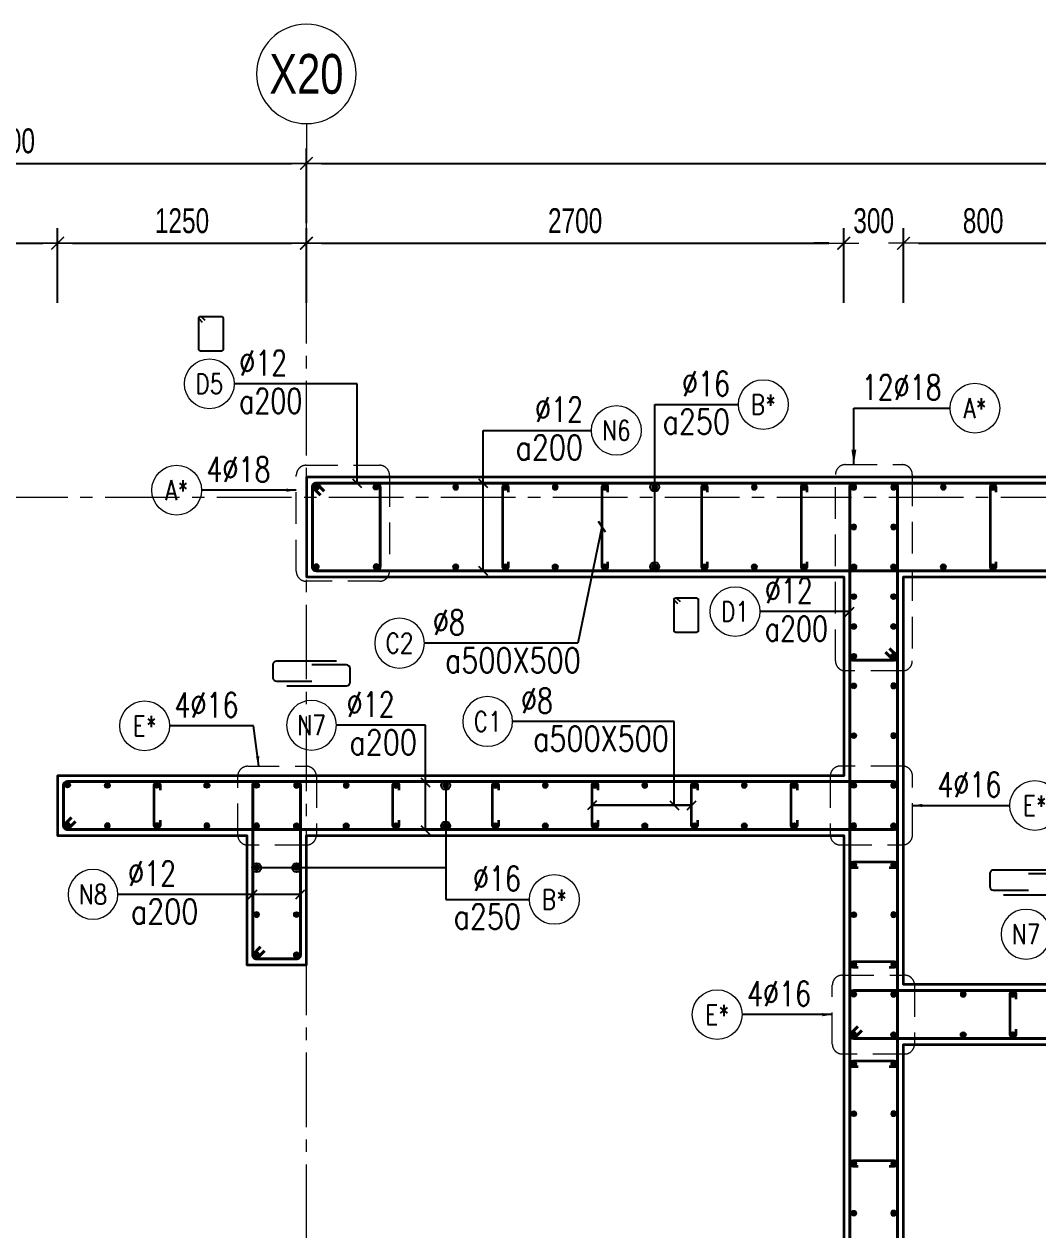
# Model space of a CAD drawing. Header units: millimetres. Extents: x 944027 to 981803, y -83026 to 82675.
# Drawn here: x 948453 to 953547, y 28017 to 34076 of the extents above; entities that cross this region are included whole.
import ezdxf
from ezdxf.enums import TextEntityAlignment as Align

# ---------------------------------------------------------------- set-up
doc = ezdxf.new("R2010")
doc.units = ezdxf.units.MM
doc.header["$MEASUREMENT"] = 0
for name, pattern in [('HIDDEN2', [4.7625, 3.175, -1.5875]), ('HT_Dim Grid$0$CENTER2', [1.125, 0.75, -0.125, 0.125, -0.125]), ('HT_Grid$0$CENTER2', [1.125, 0.75, -0.125, 0.125, -0.125])]:
    doc.linetypes.add(name, pattern=pattern)
doc.layers.get('0').update_dxf_attribs({"lineweight": 20})
doc.layers.get('Defpoints').update_dxf_attribs({"color": 151, "lineweight": 9})
for name, color, linetype, lineweight in [('HT_Dim Grid$0$NDC_S_AXIS', 5, 'HT_Dim Grid$0$CENTER2', 13), ('HT_Dim Grid$0$NDC_S_SYMBOL', 1, 'Continuous', 15), ('HT_Dim Grid$0$NDC_S_TEXT SYMBOL', 7, 'Continuous', 20), ('HT_Grid$0$NDC_S_AXIS', 5, 'HT_Grid$0$CENTER2', 13), ('KC-LEADER', 153, 'Continuous', 18), ('KC-THEP', 6, 'Continuous', 40), ('NDC_S_DIM', 1, 'Continuous', 15), ('NDC_S_HIDDEN', 8, 'HIDDEN2', 13), ('NDC_S_LEADER', 1, 'Continuous', 15), ('NDC_S_REBAR', 4, 'Continuous', 35), ('NDC_S_STIRRUP', 4, 'Continuous', 40), ('NDC_S_VN TEXT', 7, 'Continuous', 20), ('NDC_S_WALL', 6, 'Continuous', 35)]:
    doc.layers.add(name, color=color, linetype=linetype, lineweight=lineweight)
doc.layers.add('Leader', color=6, linetype='Continuous')
doc.layers.add('Ligature', color=1, linetype='Continuous')
doc.styles.add('HT_Dim Grid$0$NDC_ANNO', font='', dxfattribs={"width": 0.8})
doc.styles.add('NDC_ARIAL', font='arial.ttf', dxfattribs={"width": 0.85})
doc.styles.add('NDC_DIM', font='', dxfattribs={"width": 0.75})
doc.styles.add('NDC_EN TXT', font='romans.shx', dxfattribs={"width": 0.8})
doc.styles.get('HT_Dim Grid$0$NDC_ANNO').set_extended_font_data('Dotum')
doc.styles.get('NDC_DIM').set_extended_font_data('Dotum')
doc.dimstyles.new('NDC_1-50', dxfattribs={"dimscale": 50, "dimtxt": 2.5, "dimasz": 1, "dimexe": 1.5, "dimexo": 0, "dimgap": 0.8, "dimtad": 1, "dimdec": 0, "dimdsep": 46, "dimtxsty": 'NDC_ARIAL', "dimblk": 'DIMMARK', "dimcen": 49999.938995, "dimdle": 1.5, "dimclrd": 1, "dimclre": 1, "dimclrt": 3, "dimadec": 0, "dimazin": 0, "dimtfac": 1, "dimtdec": 0, "dimtix": 1, "dimtmove": 2, "dimatfit": 3, "dimfxl": 1, "dimarcsym": 0})
doc.dimstyles.new('NDC_dim_30', dxfattribs={"dimscale": 30, "dimtxt": 2.5, "dimasz": 1.5, "dimexe": 1.5, "dimexo": 2.5, "dimgap": 1, "dimtad": 1, "dimdec": 0, "dimzin": 0, "dimdsep": 46, "dimtxsty": 'NDC_DIM', "dimblk": 'DIMMARK', "dimcen": 0.09, "dimdle": 1.2, "dimclrd": 1, "dimclre": 1, "dimclrt": 3, "dimadec": 0, "dimazin": 0, "dimtfac": 1, "dimtdec": 0, "dimtix": 1, "dimtofl": 0, "dimtmove": 0, "dimatfit": 3, "dimfxl": 6, "dimfxlon": 1, "dimtolj": 1, "dimtzin": 0, "dimarcsym": 0})
doc.dimstyles.new('NDC_dim_50', dxfattribs={"dimscale": 50, "dimtxt": 2.5, "dimasz": 1.5, "dimexe": 1.5, "dimexo": 2.5, "dimgap": 1, "dimtad": 1, "dimdec": 0, "dimzin": 0, "dimdsep": 46, "dimtxsty": 'NDC_DIM', "dimblk": 'DIMMARK', "dimcen": 0.09, "dimdle": 1.2, "dimclrd": 1, "dimclre": 1, "dimclrt": 3, "dimadec": 0, "dimazin": 0, "dimtfac": 1, "dimtdec": 0, "dimtix": 1, "dimtofl": 0, "dimtmove": 0, "dimatfit": 3, "dimfxl": 6, "dimfxlon": 1, "dimtolj": 1, "dimtzin": 0, "dimarcsym": 0})

# ---------------------------------------------------------------- blocks, each defined once
blk = doc.blocks.new('THEP')
at = {"layer": 'KC-LEADER', "color": 6}
blk.add_circle((0, 0), 14, dxfattribs=at)
at = {"layer": 'KC-THEP'}
for p, q in [((-14, 0), (14, 0)), ((9.9, 9.9), (-9.9, -9.9)), ((-9.9, 9.9), (9.9, -9.9)), ((0, 14), (0, -14))]:
    blk.add_line(p, q, dxfattribs=at)
blk = doc.blocks.new('DIMMARK')
at = {"layer": 'NDC_S_DIM', "color": 1}
blk.add_line((-1.5, 0), (1, 0), dxfattribs=at)
at = {"layer": 'NDC_S_DIM', "color": 2, "const_width": 0.1}
blk.add_lwpolyline([(-0.424, -0.424), (0.424, 0.424)], dxfattribs=at)
blk = doc.blocks.new('*U11')
blk.add_circle((-2.5, 0), 2.5)
at = {"layer": 'NDC_S_VN TEXT', "color": 3, "style": 'NDC_EN TXT', "width": 0.75}
for tag, p in [('DK1', (0.5, 0.85)), ('KC1', (0.5, -2.97))]:
    blk.add_attdef(tag, p, '', height=2.5, dxfattribs=at)
at = {"layer": 'NDC_S_VN TEXT', "color": 7, "style": 'NDC_EN TXT', "width": 0.8}
blk.add_attdef('SH2', text='', height=2, dxfattribs=at).set_placement((-2.5, 0), align=Align.MIDDLE)
blk = doc.blocks.new('*U13')
blk.add_circle((-2.5, 0), 2.5)
at = {"layer": 'NDC_S_VN TEXT', "color": 3, "style": 'NDC_EN TXT', "width": 0.75}
blk.add_attdef('DK1', (0.5, 0.85), '', height=2.5, dxfattribs=at)
at = {"layer": 'NDC_S_VN TEXT', "color": 7, "style": 'NDC_EN TXT', "width": 0.8}
blk.add_attdef('SH2', text='', height=2, dxfattribs=at).set_placement((-2.5, 0), align=Align.MIDDLE)
blk = doc.blocks.new('*U10')
blk.add_circle((2.5, 0), 2.5)
at = {"layer": 'NDC_S_VN TEXT', "color": 3, "style": 'NDC_EN TXT'}
for tag, width, p in [('DK2', 0.75, (-0.85, 0.85)), ('KC2', 0.8, (-0.85, -2.97))]:
    blk.add_attdef(tag, text='', height=2.5, dxfattribs=dict(at, width=width)).set_placement(p, align=Align.RIGHT)
at = {"layer": 'NDC_S_VN TEXT', "color": 7, "style": 'NDC_EN TXT', "width": 0.8}
blk.add_attdef('SH3', text='', height=2, dxfattribs=at).set_placement((2.5, 0), align=Align.MIDDLE)
blk = doc.blocks.new('*U9')
blk.add_circle((2.5, 0), 2.5)
at = {"layer": 'NDC_S_VN TEXT', "color": 3, "style": 'NDC_EN TXT', "width": 0.75}
blk.add_attdef('DK2', text='', height=2.5, dxfattribs=at).set_placement((-0.85, 0.85), align=Align.RIGHT)
at = {"layer": 'NDC_S_VN TEXT', "color": 7, "style": 'NDC_EN TXT', "width": 0.8}
blk.add_attdef('SH3', text='', height=2, dxfattribs=at).set_placement((2.5, 0), align=Align.MIDDLE)
blk = doc.blocks.new('A$C72321851')
at = {"layer": 'Ligature'}
for points in [[(-60.9, -129.3), (-60.9, 170.9, -0.414214), (-43.3, 188.5), (25.8, 188.5, -0.414214), (43.4, 170.9), (43.4, -4.3)], [(-39.7, -4.3), (-39.7, -179.5, 0.414214), (-22.1, -197.1), (47, -197.1, 0.414214), (64.6, -179.5), (64.6, 120.7)]]:
    blk.add_lwpolyline(points, format="xyb", dxfattribs=at)
blk = doc.blocks.new('*D224')
at = {"layer": 'Defpoints', "color": 0, "ltscale": 200, "transparency": 16777216}
for p in [(948621.5, 32975.1), (947171.5, 31799.3), (948621.5, 31799.3)]:
    blk.add_point(p, dxfattribs=at)
at = {"layer": 'NDC_S_DIM', "color": 1, "lineweight": -2, "ltscale": 200, "transparency": 16777216}
for p, q in [((947171.5, 32675.1), (947171.5, 33050.1)), ((948621.5, 32675.1), (948621.5, 33050.1)), ((947246.5, 32975.1), (948546.5, 32975.1))]:
    blk.add_line(p, q, dxfattribs=at)
at = {"layer": 'NDC_S_DIM', "color": 1, "lineweight": -2, "ltscale": 200, "transparency": 16777216, "xscale": 75, "yscale": 75, "zscale": 75, "rotation": 180}
blk.add_blockref('DIMMARK', (947171.5, 32975.1), dxfattribs=at)
at = {"layer": 'NDC_S_DIM', "color": 1, "lineweight": -2, "ltscale": 200, "transparency": 16777216, "xscale": 75, "yscale": 75, "zscale": 75}
blk.add_blockref('DIMMARK', (948621.5, 32975.1), dxfattribs=at)
at = {"layer": 'NDC_S_DIM', "color": 3, "ltscale": 200, "transparency": 16777216, "insert": (947896.5, 33087.6), "char_height": 125, "attachment_point": 5, "style": 'NDC_DIM'}
blk.add_mtext('\\A1;1450', dxfattribs=at)
blk = doc.blocks.new('*D225')
at = {"layer": 'Defpoints', "color": 0, "ltscale": 200, "transparency": 16777216}
for p in [(952871.5, 32975.1), (952571.5, 31299.3), (952871.5, 31299.3)]:
    blk.add_point(p, dxfattribs=at)
at = {"layer": 'NDC_S_DIM', "color": 1, "lineweight": -2, "ltscale": 200, "transparency": 16777216}
for p, q in [((952571.5, 32675.1), (952571.5, 33050.1)), ((952871.5, 32675.1), (952871.5, 33050.1)), ((952496.5, 32975.1), (952421.5, 32975.1)), ((952946.5, 32975.1), (953021.5, 32975.1))]:
    blk.add_line(p, q, dxfattribs=at)
at = {"layer": 'NDC_S_DIM', "color": 1, "lineweight": -2, "ltscale": 200, "transparency": 16777216, "xscale": 75, "yscale": 75, "zscale": 75}
blk.add_blockref('DIMMARK', (952571.5, 32975.1), dxfattribs=at)
at = {"layer": 'NDC_S_DIM', "color": 1, "lineweight": -2, "ltscale": 200, "transparency": 16777216, "xscale": 75, "yscale": 75, "zscale": 75, "rotation": 180}
blk.add_blockref('DIMMARK', (952871.5, 32975.1), dxfattribs=at)
at = {"layer": 'NDC_S_DIM', "color": 3, "ltscale": 200, "transparency": 16777216, "insert": (952721.5, 33087.6), "char_height": 125, "attachment_point": 5, "style": 'NDC_DIM'}
blk.add_mtext('\\A1;300', dxfattribs=at)
blk = doc.blocks.new('*D226')
at = {"layer": 'Defpoints', "color": 0, "ltscale": 200, "transparency": 16777216}
for p in [(953671.5, 32975.1), (953671.5, 31549.3), (952871.5, 31299.3)]:
    blk.add_point(p, dxfattribs=at)
at = {"layer": 'NDC_S_DIM', "color": 1, "lineweight": -2, "ltscale": 200, "transparency": 16777216}
for p, q in [((952871.5, 32675.1), (952871.5, 33050.1)), ((953671.5, 32675.1), (953671.5, 33050.1)), ((952946.5, 32975.1), (953596.5, 32975.1))]:
    blk.add_line(p, q, dxfattribs=at)
at = {"layer": 'NDC_S_DIM', "color": 1, "lineweight": -2, "ltscale": 200, "transparency": 16777216, "xscale": 75, "yscale": 75, "zscale": 75, "rotation": 180}
blk.add_blockref('DIMMARK', (952871.5, 32975.1), dxfattribs=at)
at = {"layer": 'NDC_S_DIM', "color": 1, "lineweight": -2, "ltscale": 200, "transparency": 16777216, "xscale": 75, "yscale": 75, "zscale": 75}
blk.add_blockref('DIMMARK', (953671.5, 32975.1), dxfattribs=at)
at = {"layer": 'NDC_S_DIM', "color": 3, "ltscale": 200, "transparency": 16777216, "insert": (953271.5, 33087.6), "char_height": 125, "attachment_point": 5, "style": 'NDC_DIM'}
blk.add_mtext('\\A1;800', dxfattribs=at)
blk = doc.blocks.new('*D247')
at = {"layer": 'Defpoints', "color": 0, "ltscale": 200, "transparency": 16777216}
for p in [(949871.5, 33376.2), (946871.5, 32675.1), (949871.5, 32675.1)]:
    blk.add_point(p, dxfattribs=at)
at = {"layer": 'NDC_S_DIM', "color": 1, "lineweight": -2, "ltscale": 200, "transparency": 16777216}
for p, q in [((946871.5, 33076.2), (946871.5, 33451.2)), ((949871.5, 33076.2), (949871.5, 33451.2)), ((946946.5, 33376.2), (949796.5, 33376.2))]:
    blk.add_line(p, q, dxfattribs=at)
at = {"layer": 'NDC_S_DIM', "color": 1, "lineweight": -2, "ltscale": 200, "transparency": 16777216, "xscale": 75, "yscale": 75, "zscale": 75, "rotation": 180}
blk.add_blockref('DIMMARK', (946871.5, 33376.2), dxfattribs=at)
at = {"layer": 'NDC_S_DIM', "color": 1, "lineweight": -2, "ltscale": 200, "transparency": 16777216, "xscale": 75, "yscale": 75, "zscale": 75}
blk.add_blockref('DIMMARK', (949871.5, 33376.2), dxfattribs=at)
at = {"layer": 'NDC_S_DIM', "color": 3, "ltscale": 200, "transparency": 16777216, "insert": (948371.5, 33488.8), "char_height": 125, "attachment_point": 5, "style": 'NDC_DIM'}
blk.add_mtext('\\A1;3000', dxfattribs=at)
blk = doc.blocks.new('*U21')
at = {"layer": 'HT_Dim Grid$0$NDC_S_SYMBOL'}
blk.add_line((0, 5), (0, 9), dxfattribs=at)
blk.add_circle((0, 0), 5, dxfattribs=at)
at = {"layer": 'HT_Dim Grid$0$NDC_S_TEXT SYMBOL', "color": 7, "style": 'HT_Dim Grid$0$NDC_ANNO', "width": 0.8}
blk.add_attdef('GRID', text='', height=4, dxfattribs=at).set_placement((0, 0), align=Align.MIDDLE)
blk = doc.blocks.new('*D237')
at = {"layer": 'Defpoints', "color": 0, "ltscale": 200, "transparency": 16777216}
for p in [(949871.5, 32975.1), (949871.5, 32401.8), (948621.5, 31799.3)]:
    blk.add_point(p, dxfattribs=at)
at = {"layer": 'NDC_S_DIM', "color": 1, "lineweight": -2, "ltscale": 200, "transparency": 16777216}
for p, q in [((948621.5, 32675.1), (948621.5, 33050.1)), ((949871.5, 32675.1), (949871.5, 33050.1)), ((948696.5, 32975.1), (949796.5, 32975.1))]:
    blk.add_line(p, q, dxfattribs=at)
at = {"layer": 'NDC_S_DIM', "color": 1, "lineweight": -2, "ltscale": 200, "transparency": 16777216, "xscale": 75, "yscale": 75, "zscale": 75, "rotation": 180}
blk.add_blockref('DIMMARK', (948621.5, 32975.1), dxfattribs=at)
at = {"layer": 'NDC_S_DIM', "color": 1, "lineweight": -2, "ltscale": 200, "transparency": 16777216, "xscale": 75, "yscale": 75, "zscale": 75}
blk.add_blockref('DIMMARK', (949871.5, 32975.1), dxfattribs=at)
at = {"layer": 'NDC_S_DIM', "color": 3, "ltscale": 200, "transparency": 16777216, "insert": (949246.5, 33087.6), "char_height": 125, "attachment_point": 5, "style": 'NDC_DIM'}
blk.add_mtext('\\A1;1250', dxfattribs=at)
blk = doc.blocks.new('*D238')
at = {"layer": 'Defpoints', "color": 0, "ltscale": 200, "transparency": 16777216}
for p in [(952571.5, 32975.1), (952571.5, 32675.1), (949871.5, 32401.8)]:
    blk.add_point(p, dxfattribs=at)
at = {"layer": 'NDC_S_DIM', "color": 1, "lineweight": -2, "ltscale": 200, "transparency": 16777216}
for p, q in [((949871.5, 32675.1), (949871.5, 33050.1)), ((952571.5, 32800.1), (952571.5, 33050.1)), ((949946.5, 32975.1), (952496.5, 32975.1))]:
    blk.add_line(p, q, dxfattribs=at)
at = {"layer": 'NDC_S_DIM', "color": 1, "lineweight": -2, "ltscale": 200, "transparency": 16777216, "xscale": 75, "yscale": 75, "zscale": 75, "rotation": 180}
blk.add_blockref('DIMMARK', (949871.5, 32975.1), dxfattribs=at)
at = {"layer": 'NDC_S_DIM', "color": 1, "lineweight": -2, "ltscale": 200, "transparency": 16777216, "xscale": 75, "yscale": 75, "zscale": 75}
blk.add_blockref('DIMMARK', (952571.5, 32975.1), dxfattribs=at)
at = {"layer": 'NDC_S_DIM', "color": 3, "ltscale": 200, "transparency": 16777216, "insert": (951221.5, 33087.6), "char_height": 125, "attachment_point": 5, "style": 'NDC_DIM'}
blk.add_mtext('\\A1;2700', dxfattribs=at)
blk = doc.blocks.new('*D239')
at = {"layer": 'Defpoints', "color": 0, "ltscale": 200, "transparency": 16777216}
for p in [(958671.5, 33376.2), (949871.5, 32675.1), (958671.5, 31799.3)]:
    blk.add_point(p, dxfattribs=at)
at = {"layer": 'NDC_S_DIM', "color": 1, "lineweight": -2, "ltscale": 200, "transparency": 16777216}
for p, q in [((949871.5, 33076.2), (949871.5, 33451.2)), ((958671.5, 33076.2), (958671.5, 33451.2)), ((949946.5, 33376.2), (958596.5, 33376.2))]:
    blk.add_line(p, q, dxfattribs=at)
at = {"layer": 'NDC_S_DIM', "color": 1, "lineweight": -2, "ltscale": 200, "transparency": 16777216, "xscale": 75, "yscale": 75, "zscale": 75, "rotation": 180}
blk.add_blockref('DIMMARK', (949871.5, 33376.2), dxfattribs=at)
at = {"layer": 'NDC_S_DIM', "color": 1, "lineweight": -2, "ltscale": 200, "transparency": 16777216, "xscale": 75, "yscale": 75, "zscale": 75}
blk.add_blockref('DIMMARK', (958671.5, 33376.2), dxfattribs=at)
at = {"layer": 'NDC_S_DIM', "color": 3, "ltscale": 200, "transparency": 16777216, "insert": (954271.5, 33488.8), "char_height": 125, "attachment_point": 5, "style": 'NDC_DIM'}
blk.add_mtext('\\A1;8800', dxfattribs=at)

msp = doc.modelspace()

# ---------------------------------------------------------------- linework, layer by layer
at = {"layer": 'HT_Grid$0$NDC_S_AXIS', "ltscale": 500}
for p, q in [((949871.5, 21221.1), (949871.5, 33376.2)), ((944922.1, 31699.3), (960215.5, 31699.3))]:
    msp.add_line(p, q, dxfattribs=at)
at = {"layer": 'Ligature'}
for points in [[(949349.8, 32576.8), (949333.9, 32592.8, -0.668179), (949339.7, 32606.7), (949444.3, 32606.7, -0.414214), (949452.5, 32598.5), (949452.5, 32441.4, -0.414214), (949444.3, 32433.3), (949339.7, 32433.3, -0.414214), (949331.5, 32441.4), (949331.5, 32598.5, -0.668179), (949345.4, 32604.3), (949361.4, 32588.4)], [(951737, 31162.9), (951721, 31178.9, -0.668179), (951726.8, 31192.8), (951831.4, 31192.8, -0.414214), (951839.6, 31184.6), (951839.6, 31027.5, -0.414214), (951831.4, 31019.4), (951726.8, 31019.4, -0.414214), (951718.6, 31027.5), (951718.6, 31184.6, -0.668179), (951732.5, 31190.4), (951748.5, 31174.4)]]:
    msp.add_lwpolyline(points, format="xyb", dxfattribs=at)
at = {"layer": 'NDC_S_HIDDEN', "ltscale": 50}
for points in [[(949870.5, 31859.2), (950239, 31859.2, -0.414214), (950289, 31809.2), (950289, 31326.5, -0.414214), (950239, 31276.5), (949870.5, 31276.5, -0.414214), (949820.5, 31326.5), (949820.5, 31809.2, -0.414214)], [(952579.6, 31862.4), (952865.7, 31862.4, -0.414214), (952915.7, 31812.4), (952915.7, 30875.9, -0.414214), (952865.7, 30825.9), (952579.6, 30825.9, -0.414214), (952529.6, 30875.9), (952529.6, 31812.4, -0.414214)], [(949576.5, 30346.6), (949871.5, 30346.6, -0.414214), (949921.5, 30296.6), (949921.5, 30000.7, -0.414214), (949871.5, 29950.7), (949576.5, 29950.7, -0.414214), (949526.5, 30000.7), (949526.5, 30296.6, -0.414214)], [(952866.4, 30347.6), (952553.4, 30347.4, 0.414214), (952503.4, 30297.3), (952503.7, 30001.5, 0.414214), (952553.7, 29951.5), (952866.7, 29951.7, 0.414214), (952916.7, 30001.8), (952916.5, 30297.7, 0.414214)], [(952563.8, 29296.6), (952876.8, 29296.6, -0.414214), (952926.8, 29246.6), (952926.8, 28950.7, -0.414214), (952876.8, 28900.7), (952563.8, 28900.7, -0.414214), (952513.8, 28950.7), (952513.8, 29246.6, -0.414214)]]:
    msp.add_lwpolyline(points, format="xyb", close=True, dxfattribs=at)
at = {"layer": 'NDC_S_REBAR'}
for points in [[(950886.6, 31724.3), (950886.6, 31749.3, 1), (950856.6, 31749.3), (950856.6, 31349.3, 1), (950886.6, 31349.3), (950886.6, 31374.3)], [(951386.6, 31724.3), (951386.6, 31749.3, 1), (951356.6, 31749.3), (951356.6, 31349.3, 1), (951386.6, 31349.3), (951386.6, 31374.3)], [(951886.6, 31724.3), (951886.6, 31749.3, 1), (951856.6, 31749.3), (951856.6, 31349.3, 1), (951886.6, 31349.3), (951886.6, 31374.3)], [(952386.6, 31724.3), (952386.6, 31749.3, 1), (952356.6, 31749.3), (952356.6, 31349.3, 1), (952386.6, 31349.3), (952386.6, 31374.3)], [(953336.5, 31724.3), (953336.5, 31749.3, 1), (953306.5, 31749.3), (953306.5, 31349.3, 1), (953336.5, 31349.3), (953336.5, 31374.3)], [(949136.5, 30075.9), (949136.5, 30050.9, -1), (949106.5, 30050.9), (949106.5, 30250.9, -1), (949136.5, 30250.9), (949136.5, 30225.9)], [(950336.5, 30075.9), (950336.5, 30050.9, -1), (950306.5, 30050.9), (950306.5, 30250.9, -1), (950336.5, 30250.9), (950336.5, 30225.9)], [(950836.5, 30075.9), (950836.5, 30050.9, -1), (950806.5, 30050.9), (950806.5, 30250.9, -1), (950836.5, 30250.9), (950836.5, 30225.9)], [(951336.5, 30075.9), (951336.5, 30050.9, -1), (951306.5, 30050.9), (951306.5, 30250.9, -1), (951336.5, 30250.9), (951336.5, 30225.9)], [(951836.5, 30075.9), (951836.5, 30050.9, -1), (951806.5, 30050.9), (951806.5, 30250.9, -1), (951836.5, 30250.9), (951836.5, 30225.9)], [(952336.5, 30075.9), (952336.5, 30050.9, -1), (952306.5, 30050.9), (952306.5, 30250.9, -1), (952336.5, 30250.9), (952336.5, 30225.9)], [(952643, 29835.6), (952618, 29835.6, -1), (952618, 29865.6), (952825, 29865.6, -1), (952825, 29835.6), (952800, 29835.6)], [(952643, 29335.6), (952618, 29335.6, -1), (952618, 29365.6), (952825.1, 29365.6, -1), (952825.1, 29335.6), (952800.1, 29335.6)], [(953436.5, 29025.9), (953436.5, 29000.9, -1), (953406.5, 29000.9), (953406.5, 29200.9, -1), (953436.5, 29200.9), (953436.5, 29175.9)], [(952643, 28835.6), (952618, 28835.6, -1), (952618, 28865.6), (952825.1, 28865.6, -1), (952825.1, 28835.6), (952800.1, 28835.6)], [(952643, 28335.6), (952618, 28335.6, -1), (952618, 28365.6), (952825.1, 28365.6, -1), (952825.1, 28335.6), (952800.1, 28335.6)]]:
    msp.add_lwpolyline(points, format="xyb", dxfattribs=at)
at = {"layer": 'NDC_S_STIRRUP'}
for points in [[(949961.5, 31729.3), (949921.5, 31769.3, 0.414214), (949901.5, 31749.3), (949901.5, 31349.3, 0.414214), (949921.5, 31329.3), (954021.5, 31329.3, 0.414214), (954041.5, 31349.3), (954041.5, 31749.3, 0.414214), (954021.5, 31769.3), (949921.5, 31769.3, 0.414214), (949901.5, 31749.3), (949941.5, 31709.3)], [(949961.5, 31729.3), (949921.5, 31769.3, 0.414214), (949901.5, 31749.3), (949901.5, 31349.3, 0.414214), (949921.5, 31329.3), (950221.5, 31329.3, 0.414214), (950241.5, 31349.3), (950241.5, 31749.3, 0.414214), (950221.5, 31769.3), (949921.5, 31769.3, 0.414214), (949901.5, 31749.3), (949941.5, 31709.3)], [(952801.5, 22689.3), (952841.5, 22649.3, -0.414214), (952821.5, 22629.3), (952621.5, 22629.3, -0.414214), (952601.5, 22649.3), (952601.5, 31749.3, -0.414214), (952621.5, 31769.3), (952821.5, 31769.3, -0.414214), (952841.5, 31749.3), (952841.5, 22649.3, -0.414214), (952821.5, 22629.3), (952781.5, 22669.3)], [(952801.6, 30939.3), (952841.6, 30899.3, -0.414214), (952821.6, 30879.3), (952621.6, 30879.3, -0.414214), (952601.6, 30899.3), (952601.5, 31749.3, -0.414214), (952621.5, 31769.3), (952821.5, 31769.3, -0.414214), (952841.5, 31749.3), (952841.6, 30899.3, -0.414214), (952821.6, 30879.3), (952781.6, 30919.3)], [(948711.5, 30069.3), (948671.5, 30029.3, -0.414214), (948651.5, 30049.3), (948651.5, 30249.3, -0.414214), (948671.5, 30269.3), (952821.5, 30269.3, -0.414214), (952841.5, 30249.3), (952841.5, 30049.3, -0.414358), (952821.5, 30029.3), (948671.5, 30029.3, -0.414214), (948651.5, 30049.3), (948691.5, 30089.3)], [(949641.5, 29439.3), (949601.5, 29399.3, 0.414214), (949621.5, 29379.3), (949821.5, 29379.3, 0.414214), (949841.5, 29399.3), (949841.5, 30249.3, 0.414214), (949821.5, 30269.3), (949621.5, 30269.3, 0.414214), (949601.5, 30249.3), (949601.5, 29399.3, 0.414214), (949621.5, 29379.3), (949661.5, 29419.3)], [(952661.5, 29019.3), (952621.5, 28979.3, -0.414214), (952601.5, 28999.3), (952601.5, 29199.3, -0.414214), (952621.5, 29219.3), (955921.5, 29219.3, -0.414214), (955941.5, 29199.3), (955941.5, 28999.3, -0.414358), (955921.5, 28979.3), (952621.5, 28979.3, -0.414214), (952601.5, 28999.3), (952641.5, 29039.3)]]:
    msp.add_lwpolyline(points, format="xyb", dxfattribs=at)
at = {"layer": 'NDC_S_WALL', "ltscale": 10}
for points in [[(954071.5, 31799.3), (949871.5, 31799.3), (949871.5, 31299.3), (952571.5, 31299.3), (952571.5, 30299.3), (948621.5, 30299.3), (948621.5, 29999.3), (949571.5, 29999.3), (949571.5, 29349.3), (949871.5, 29349.3), (949871.5, 29999.3), (952571.5, 29999.3), (952571.5, 24599.3)], [(955671.5, 29249.3), (952871.5, 29249.3), (952871.5, 31299.3), (954071.5, 31299.3)], [(958671.5, 23099.3), (952871.5, 23099.3), (952871.5, 28949.3), (955671.5, 28949.3)]]:
    msp.add_lwpolyline(points, dxfattribs=at)

# ---------------------------------------------------------------- block references
at = {"layer": 'HT_Dim Grid$0$NDC_S_AXIS'}
ref = msp.add_blockref('*U21', (949871.5, 33826.2), dxfattribs=dict(at, xscale=-50, yscale=50, zscale=50, rotation=180))
ref.add_attrib('GRID', 'X20', dxfattribs={"layer": 'HT_Dim Grid$0$NDC_S_TEXT SYMBOL', "color": 7, "height": 200, "style": 'HT_Dim Grid$0$NDC_ANNO', "width": 0.8}).set_placement((949871.5, 33826.2), align=Align.MIDDLE)
at = {"layer": 'KC-THEP'}
for p, rotation in [((949921.5, 31749.3), 9.668564436380946), ((950221.5, 31749.3), 9.668564436380946), ((952618, 31749.3), 189.6685644359343), ((952618, 31749.3), 189.6685644359343), ((950621.6, 31349.3), 189.6685644363809), ((950871.6, 31349.3), 189.6685644363809), ((951121.6, 31349.3), 189.6685644363809), ((951371.6, 31349.3), 189.6685644363809), ((951621.6, 31349.3), 189.6685644363809), ((951871.6, 31349.3), 189.6685644363809), ((952121.6, 31349.3), 189.6685644363809), ((952371.6, 31349.3), 189.6685644363809), ((952621.5, 31349.3), 189.6685644359343), ((952621.5, 31349.3), 189.6685644359343), ((952621.6, 31349.3), 189.6685644363809), ((952821.5, 31349.3), 189.6685644359343), ((952821.5, 31349.3), 189.6685644359343), ((953071.5, 31349.3), 189.6685644363809), ((953321.5, 31349.3), 189.6685644363809), ((952621.5, 31199.3), 189.6685644359343), ((952821.5, 31199.3), 189.6685644359343), ((952621.5, 31049.3), 189.6685644359343), ((952821.5, 31049.3), 189.6685644359343), ((952621.5, 30899.3), 189.6685644359343), ((952821.5, 30899.3), 189.6685644359343), ((952621.5, 30750.6), 189.6685644363809), ((952621.5, 30500.6), 189.6685644363809), ((948671.5, 30252.4), 189.6685644363809), ((948871.5, 30250.6), 189.6685644363809), ((949121.5, 30250.6), 189.6685644363809), ((949371.5, 30250.6), 189.6685644363809), ((949621.5, 30250.6), 189.6685644363809), ((952621.5, 30250.6), 189.6685644363809), ((949821.5, 30047.8), 189.6685644363809), ((950071.5, 30047.8), 189.6685644363809), ((950321.5, 30047.8), 189.6685644363809), ((950571.5, 30047.8), 189.6685644363809), ((950821.5, 30047.8), 189.6685644363809), ((951071.5, 30047.8), 189.6685644363809), ((951321.5, 30047.8), 189.6685644363809), ((951571.5, 30047.8), 189.6685644363809), ((951821.5, 30047.8), 189.6685644363809), ((952071.5, 30047.8), 189.6685644363809), ((952321.5, 30047.8), 189.6685644363809), ((952821.5, 30047.8), 189.6685644363809), ((949821.5, 29837.7), 189.6685644363809), ((952621.5, 29850.6), 189.6685644363809), ((949821.5, 29601.4), 189.6685644363809), ((952621.5, 29600.6), 189.6685644363809), ((949821.5, 29399.6), 189.6685644363809), ((952621.5, 29350.6), 189.6685644363809), ((952621.5, 29200.6), 189.6685644363809), ((952821.5, 28997.8), 189.6685644363809), ((953171.5, 28997.8), 189.6685644363809), ((953421.5, 28997.8), 189.6685644363809), ((952621.5, 28850.6), 189.6685644363809), ((952621.5, 28600.6), 189.6685644363809), ((952621.5, 28350.6), 189.6685644363809), ((952621.5, 28100.6), 189.6685644363809)]:
    msp.add_blockref('THEP', p, dxfattribs=dict(at, rotation=rotation))
at = {"layer": 'KC-THEP', "xscale": -1}
for p, rotation in [((950621.6, 31749.3), 350.3314355636191), ((950871.6, 31749.3), 350.3314355636191), ((951121.6, 31749.3), 350.3314355636191), ((951371.6, 31749.3), 350.3314355636191), ((951621.6, 31749.3), 350.3314355636191), ((951871.6, 31749.3), 350.3314355636191), ((952121.6, 31749.3), 350.3314355636191), ((952371.6, 31749.3), 350.3314355636191), ((952621.6, 31749.3), 350.3314355636191), ((952821.5, 31749.3), 350.3314355631725), ((952821.5, 31749.3), 350.3314355631725), ((953071.5, 31749.3), 350.3314355636191), ((953321.5, 31749.3), 350.3314355636191), ((952621.5, 31549.3), 170.3314355631724), ((952621.5, 31549.3), 170.3314355631724), ((952821.5, 31549.3), 170.3314355631724), ((952821.5, 31549.3), 170.3314355631724), ((949921.5, 31349.3), 170.331435563619), ((950221.5, 31349.3), 170.331435563619), ((952821.5, 30750.9), 350.3314355636191), ((952821.5, 30500.9), 350.3314355636191), ((949821.5, 30250.9), 350.3314355636191), ((950071.5, 30250.9), 350.3314355636191), ((950321.5, 30250.9), 350.3314355636191), ((950571.5, 30250.9), 350.3314355636191), ((950821.5, 30250.9), 350.3314355636191), ((951071.5, 30250.9), 350.3314355636191), ((951321.5, 30250.9), 350.3314355636191), ((951571.5, 30250.9), 350.3314355636191), ((951821.5, 30250.9), 350.3314355636191), ((952071.5, 30250.9), 350.3314355636191), ((952321.5, 30250.9), 350.3314355636191), ((952821.5, 30250.9), 350.3314355636191), ((948671.5, 30049.3), 350.3314355636191), ((948871.5, 30047.5), 350.3314355636191), ((949121.5, 30047.5), 350.3314355636191), ((949371.5, 30047.5), 350.3314355636191), ((949621.5, 30047.5), 350.3314355636191), ((952621.5, 30047.5), 350.3314355636191), ((949621.5, 29837.4), 350.3314355636191), ((952821.5, 29850.9), 350.3314355636191), ((949621.5, 29601.1), 350.3314355636191), ((952821.5, 29600.9), 350.3314355636191), ((949621.5, 29399.3), 350.3314355636191), ((952821.5, 29350.9), 350.3314355636191), ((952821.5, 29200.9), 350.3314355636191), ((953171.5, 29200.9), 350.3314355636191), ((953421.5, 29200.9), 350.3314355636191), ((952621.5, 28997.5), 350.3314355636191), ((952821.5, 28850.9), 350.3314355636191), ((952821.5, 28600.9), 350.3314355636191), ((952821.5, 28350.9), 350.3314355636191), ((952821.5, 28100.9), 350.3314355636191)]:
    msp.add_blockref('THEP', p, dxfattribs=dict(at, rotation=rotation))
at = {"layer": 'Leader', "xscale": -1, "rotation": 270.0000000000001}
for p in [(949902.3, 30812.3), (953503.6, 29762.3)]:
    msp.add_blockref('A$C72321851', p, dxfattribs=at)
at = {"layer": 'NDC_S_VN TEXT', "xscale": 50, "yscale": 50, "zscale": 50}
for name, p, values in [('*U11', (949508.9, 32268.7), {'SH2': 'D5', 'DK1': '%%C12', 'KC1': 'a200'}), ('*U10', (952042.2, 32164.4), {'SH3': 'B*', 'DK2': '%%C16', 'KC2': 'a250'}), ('*U9', (953105.3, 32146.4), {'SH3': 'A*', 'DK2': '12%%C18'}), ('*U10', (951303.8, 32034.6), {'SH3': 'N6', 'DK2': '%%C12', 'KC2': 'a200'}), ('*U13', (949344.5, 31734), {'SH2': 'A*', 'DK1': '4%%C18'}), ('*U11', (952149.9, 31123.9), {'SH2': 'D1', 'DK1': '%%C12', 'KC1': 'a200'}), ('*U13', (949183.8, 30549.8), {'SH2': 'E*', 'DK1': '4%%C16'}), ('*U9', (953405.5, 30149.7), {'SH3': 'E*', 'DK2': '4%%C16'}), ('*U10', (950992.1, 29677.4), {'SH3': 'B*', 'DK2': '%%C16', 'KC2': 'a250'}), ('*U13', (952060.4, 29098.6), {'SH2': 'E*', 'DK1': '4%%C16'})]:
    msp.add_blockref(name, p, dxfattribs=at).add_auto_attribs(values)
at = {"layer": 'NDC_S_VN TEXT'}
ref = msp.add_blockref('*U10', (950464.6, 30965.4), dxfattribs=dict(at, xscale=-50, yscale=50, zscale=50))
ref.add_attrib('SH3', 'C2', dxfattribs={"color": 7, "height": 100, "style": 'NDC_EN TXT', "width": 0.8}).set_placement((950339.6, 30965.4), align=Align.MIDDLE)
ref.add_attrib('DK2', '%%c8', dxfattribs={"color": 3, "height": 125, "style": 'NDC_EN TXT', "width": 0.75}).set_placement((950667.8, 31007.7), align=Align.RIGHT)
ref.add_attrib('KC2', 'a500X500', dxfattribs={"color": 3, "height": 125, "style": 'NDC_EN TXT', "width": 0.8}).set_placement((951249.9, 30816.8), align=Align.RIGHT)
ref = msp.add_blockref('*U10', (950907, 30571.9), dxfattribs=dict(at, xscale=-50, yscale=50, zscale=50))
ref.add_attrib('SH3', 'C1', dxfattribs={"color": 7, "height": 100, "style": 'NDC_EN TXT', "width": 0.8}).set_placement((950782, 30571.9), align=Align.MIDDLE)
ref.add_attrib('DK2', '%%c8', dxfattribs={"color": 3, "height": 125, "style": 'NDC_EN TXT', "width": 0.75}).set_placement((951110.2, 30614.1), align=Align.RIGHT)
ref.add_attrib('KC2', 'a500X500', dxfattribs={"color": 3, "height": 125, "style": 'NDC_EN TXT', "width": 0.8}).set_placement((951692.4, 30423.2), align=Align.RIGHT)
ref = msp.add_blockref('*U10', (950022.3, 30552.7), dxfattribs=dict(at, xscale=-50, yscale=50, zscale=50))
ref.add_attrib('SH3', 'N7', dxfattribs={"color": 7, "height": 100, "style": 'NDC_EN TXT', "width": 0.8}).set_placement((949897.3, 30552.7), align=Align.MIDDLE)
ref.add_attrib('DK2', '%%C12', dxfattribs={"color": 3, "height": 125, "style": 'NDC_EN TXT', "width": 0.75}).set_placement((950314.8, 30595), align=Align.RIGHT)
ref.add_attrib('KC2', 'a200', dxfattribs={"color": 3, "height": 125, "style": 'NDC_EN TXT', "width": 0.8}).set_placement((950426.7, 30404.1), align=Align.RIGHT)
ref = msp.add_blockref('*U10', (948924.3, 29703), dxfattribs=dict(at, xscale=-50, yscale=50, zscale=50))
ref.add_attrib('SH3', 'N8', dxfattribs={"color": 7, "height": 100, "style": 'NDC_EN TXT', "width": 0.8}).set_placement((948799.3, 29703), align=Align.MIDDLE)
ref.add_attrib('DK2', '%%C12', dxfattribs={"color": 3, "height": 125, "style": 'NDC_EN TXT', "width": 0.75}).set_placement((949216.8, 29745.3), align=Align.RIGHT)
ref.add_attrib('KC2', 'a200', dxfattribs={"color": 3, "height": 125, "style": 'NDC_EN TXT', "width": 0.8}).set_placement((949328.7, 29554.4), align=Align.RIGHT)
ref = msp.add_blockref('*U10', (953611.9, 29502.7), dxfattribs=dict(at, xscale=-50, yscale=50, zscale=50))
ref.add_attrib('SH3', 'N7', dxfattribs={"color": 7, "height": 100, "style": 'NDC_EN TXT', "width": 0.8}).set_placement((953486.9, 29502.7), align=Align.MIDDLE)
ref.add_attrib('DK2', '%%C12', dxfattribs={"color": 3, "height": 125, "style": 'NDC_EN TXT', "width": 0.75}).set_placement((953904.4, 29545), align=Align.RIGHT)
ref.add_attrib('KC2', 'a200', dxfattribs={"color": 3, "height": 125, "style": 'NDC_EN TXT', "width": 0.8}).set_placement((954016.3, 29354.1), align=Align.RIGHT)

# ---------------------------------------------------------------- dimensions: what is measured, and where the dimension line sits
at = {"layer": 'NDC_S_DIM', "ltscale": 200}
dim = msp.add_linear_dim(base=(949871.5, 33376.2), p1=(946871.5, 32675.1), p2=(949871.5, 32675.1), dimstyle='NDC_dim_50', dxfattribs=at)
dim.commit()
dim.dimension.update_dxf_attribs({"geometry": '*D247', "text_midpoint": (948371.5, 33488.8)})
for base, p1, p2, picture, middle in [((958671.5, 33376.2), (949871.5, 32675.1), (958671.5, 31799.3), '*D239', (954271.5, 33488.8)), ((948621.5, 32975.1), (947171.5, 31799.3), (948621.5, 31799.3), '*D224', (947896.5, 33087.6)), ((949871.5, 32975.1), (948621.5, 31799.3), (949871.5, 32401.8), '*D237', (949246.5, 33087.6)), ((952571.5, 32975.1), (949871.5, 32401.8), (952571.5, 32675.1), '*D238', (951221.5, 33087.6)), ((952871.5, 32975.1), (952571.5, 31299.3), (952871.5, 31299.3), '*D225', (952721.5, 33087.6)), ((953671.5, 32975.1), (952871.5, 31299.3), (953671.5, 31549.3), '*D226', (953271.5, 33087.6))]:
    dim = msp.add_linear_dim(base=base, p1=p1, p2=p2, dimstyle='NDC_dim_50', override={"dimtmove": 1}, dxfattribs=at)
    dim.commit()
    dim.dimension.update_dxf_attribs({"geometry": picture, "text_midpoint": middle})

# ---------------------------------------------------------------- leaders
at = {"layer": 'NDC_S_LEADER'}
for points, dimstyle, override in [([(950126.2, 31769.3), (950126.2, 32268.7), (949508.9, 32268.7)], 'NDC_dim_30', {"dimtad": 0, "dimldrblk": 'Oblique'}), ([(951621.6, 31749.7), (951621.6, 32164.2), (952042.2, 32164.2)], 'NDC_dim_30', {"dimgap": 1, "dimtad": 0, "dimldrblk": 'Origin'}), ([(951621.6, 31349.7), (951621.6, 32164.2), (952042.2, 32164.2)], 'NDC_dim_30', {"dimgap": 1, "dimtad": 0, "dimldrblk": 'Origin'}), ([(952622.1, 31862.4), (952622.1, 32146.4), (953105.3, 32146.4)], 'NDC_dim_50', {"dimtad": 0}), ([(950759, 31329.3), (950759, 32034.4), (951303.8, 32034.4)], 'NDC_dim_30', {"dimtad": 0, "dimldrblk": 'Oblique'}), ([(950759, 31769.3), (950759, 32034.4), (951303.8, 32034.4)], 'NDC_dim_30', {"dimtad": 0, "dimldrblk": 'Oblique'}), ([(949820.5, 31734), (949344.5, 31734)], 'NDC_1-50', {"dimgap": 0.8, "dimtad": 0}), ([(951356.6, 31549.3), (951235.8, 30965.4), (950464.6, 30965.4)], 'NDC_dim_30', {"dimtad": 0, "dimldrblk": 'Oblique'}), ([(952601.5, 31123.9), (952149.9, 31123.9)], 'NDC_dim_30', {"dimtad": 0, "dimldrblk": 'Oblique'}), ([(949633.1, 30346.6), (949604.9, 30549.8), (949183.8, 30549.8)], 'NDC_1-50', {"dimtad": 0}), ([(950469.7, 30025.9), (950469.7, 30552.6), (950022.3, 30552.6)], 'NDC_dim_30', {"dimgap": 1, "dimtad": 0, "dimldrblk": 'Oblique'}), ([(950469.7, 30265.9), (950469.7, 30552.6), (950022.3, 30552.6)], 'NDC_dim_30', {"dimtad": 0, "dimldrblk": 'Oblique'}), ([(951719.9, 30150.9), (951719.9, 30571.9), (950907, 30571.9)], 'NDC_dim_30', {"dimtad": 0, "dimldrblk": 'Oblique'}), ([(950571.5, 30251), (950571.5, 29677.2), (950992.1, 29677.2)], 'NDC_dim_30', {"dimgap": 1, "dimtad": 0, "dimldrblk": 'Origin'}), ([(951306.5, 30150.9), (951806.5, 30150.9)], 'NDC_dim_30', {"dimtad": 0, "dimldrblk": 'Oblique'}), ([(951806.5, 30150.9), (951306.5, 30150.9)], 'NDC_dim_30', {"dimtad": 0, "dimldrblk": 'Oblique'}), ([(952916.6, 30149.7), (953405.5, 30149.7)], 'NDC_1-50', {"dimgap": 0.8, "dimtad": 0}), ([(950571.5, 30047.1), (950571.5, 29677.2), (950992.1, 29677.2)], 'NDC_dim_30', {"dimgap": 1, "dimtad": 0, "dimldrblk": 'Origin'}), ([(949621.5, 29837.4), (950571.5, 29837.3)], 'NDC_dim_30', {"dimtad": 0, "dimldrblk": 'Origin'}), ([(949821.9, 29837.4), (950571.5, 29837.4)], 'NDC_dim_30', {"dimtad": 0, "dimldrblk": 'Origin'}), ([(949841.5, 29703), (948924.3, 29703)], 'NDC_dim_30', {"dimtad": 0, "dimldrblk": 'Oblique'}), ([(949601.5, 29703), (948924.3, 29703)], 'NDC_dim_30', {"dimtad": 0, "dimldrblk": 'Oblique'}), ([(952513.8, 29098.6), (952060.4, 29098.6)], 'NDC_1-50', {"dimgap": 0.8, "dimtad": 0})]:
    msp.add_leader(points, dimstyle=dimstyle, override=override, dxfattribs=at)

doc.saveas('drawing.dxf')
